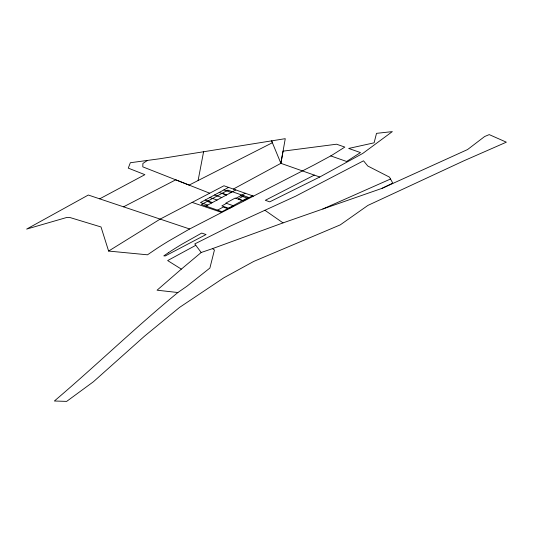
<?xml version="1.0" encoding="UTF-8"?>
<svg xmlns="http://www.w3.org/2000/svg" width="533" height="533" viewBox="0 0 533 533"><rect width="100%" height="100%" fill="white"/><g stroke="black" fill="none" stroke-linecap="round" stroke-linejoin="round"><path stroke-width="0.8" d="M233.341 189.068L280.891 163.325L283.05 151.159L336.57 144.21L344.818 147.088L331.479 155.516L314.317 164.804L189.628 228.983L168.848 240.943A279.665 115.088 -14 0 0 156.849 248.471L147.494 254.807L108.612 251.063L101.017 226.971L70.123 217.577L66.798 217.457L26.65 229.09L88.311 195.031L189.628 228.983M330.746 155.909L346.597 161.472L360.481 152.578L348.682 148.441L374.099 142.824L376.511 133.35L392.328 131.611L362.8 153.404L319.747 177.016L280.891 163.325L285.262 138.673L160.047 158.721L130.345 162.732L128.273 168.128L144.889 174.671L99.704 198.836M198.096 180.527L203.579 151.798M181.34 269.125L157.062 290.199L177.882 292.524L186.99 286.188L209.895 268.039L214.446 249.99L212.454 248.651L201.194 252.495L181.34 269.125L167.648 260.57L195.811 245.3M177.882 292.524C135.535 327.322 96.14 365.505 54.379 401.003L66.658 401.389L93.415 381.748L144.37 336.29L179.521 307.434L223.807 277.813L253.701 261.443L340.274 224.873L367.897 205.412L463.903 160.799L506.35 142.178L489.221 134.609L484.617 136.535L467.568 149.546L382.101 188.322L283.03 222.887L212.454 248.651M147.481 160.426L142.897 163.458L142.791 166.849L189.122 185.098L272.376 142.731L271.617 140.865L280.891 163.325M108.612 251.063L160.26 219.043L223.953 185.77L253.441 196.131M228.557 187.383L200.508 202.567L207.777 205.118M205.891 206.058L235.826 189.941M226.545 203.366L221.875 205.898L229.143 208.456L233.814 205.925L225.845 203.126L235.2 198.063L243.168 200.861L252.515 195.804M235.899 198.309L245.247 193.252M217.524 210.149L223.28 207.031L227.731 208.59M244.001 195.818L238.244 198.936L242.688 200.495M123.589 206.804L175.743 179.821L209.709 193.213M314.303 175.097L265.321 200.301L269.738 201.854L319.747 177.016M382.108 188.322L392.781 183.132L389.49 177.129L367.763 166.003L363.533 160.806L295.675 196.171L230.476 226.039L194.778 243.927L201.194 252.495M322.838 208.996L390.529 179.015M192.127 202.393L221.748 212.454M223.88 189.915L231.149 192.466M240.57 195.778L247.838 198.336M222.161 193.286L226.612 194.845M219.203 192.446L226.472 194.998M214.532 194.978L221.801 197.53M209.855 197.503L217.124 200.062M205.185 200.035L212.454 202.587M207.204 201.381L211.654 202.946M264.974 210.308L283.03 222.887M168.335 252.782L163.784 255.873L165.303 255.933L206.038 234.54L201.701 233.068L181.666 244.354A262.209 107.899 -14 0 0 168.335 252.782M227.924 190.168L201.447 204.499L221.975 211.708L248.451 197.377L227.924 190.168"/></g></svg>
